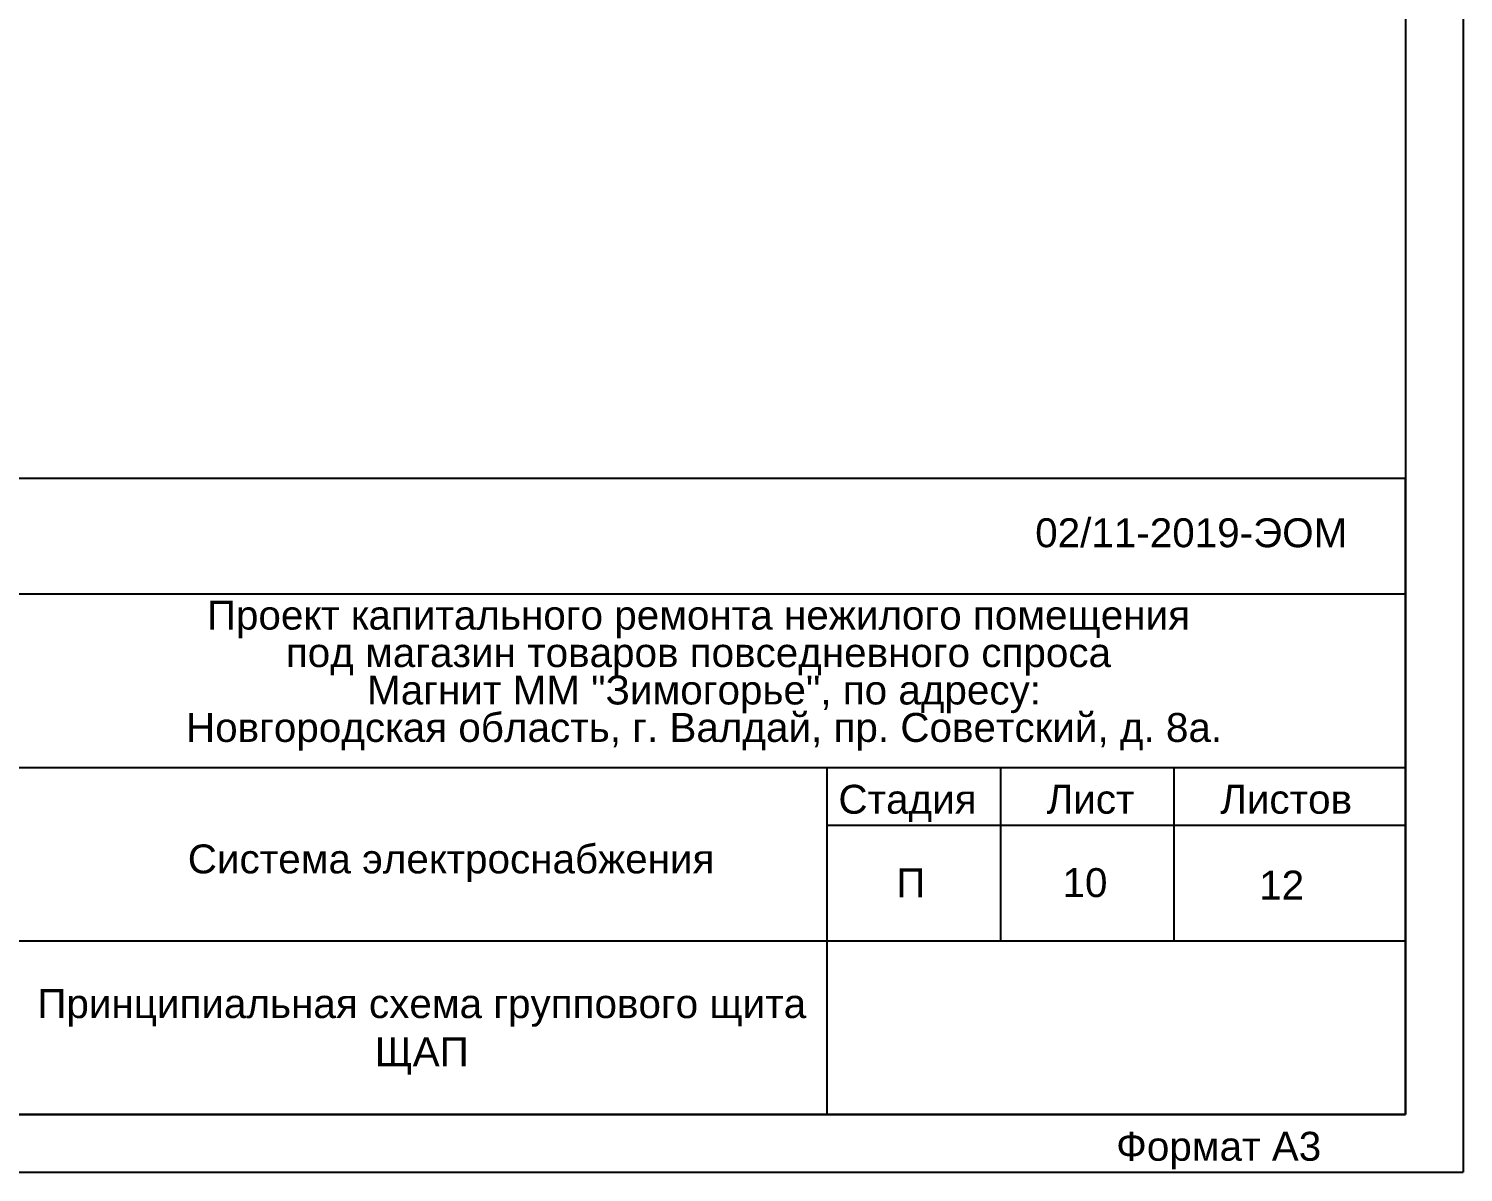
# Model space of a CAD drawing. Header units: metres. Extents: x -1525 to -1043, y -1331 to -1144.
# Drawn here: x -1298.7 to -1286.3, y -1264.79 to -1254.91 of the extents above; entities that cross this region are included whole.
import ezdxf
from ezdxf.enums import TextEntityAlignment as Align

# ---------------------------------------------------------------- set-up
doc = ezdxf.new("R2010")
doc.units = ezdxf.units.M
doc.header["$MEASUREMENT"] = 0
doc.layers.add('ELPROJECT', color=7, linetype='Continuous')
doc.styles.add('ELPROJECT', font='Arial')
doc.styles.add('GOST 2.304', font='CS_Gost2304.shx')
doc.styles.add('Style-Arial', font='arial.ttf')

msp = doc.modelspace()

# ---------------------------------------------------------------- linework, layer by layer
at = {"layer": 'ELPROJECT'}
for p, q in [((-1286.30382067, -1235.09204496), (-1286.30382067, -1264.79204496)), ((-1286.80382067, -1235.59204496), (-1286.80382067, -1264.29204496)), ((-1298.80382067, -1258.79204496), (-1286.80382067, -1258.79204496)), ((-1286.80382067, -1264.29204496), (-1286.80382067, -1258.79204496)), ((-1298.80382067, -1259.79204496), (-1286.80382067, -1259.79204496)), ((-1298.80382067, -1261.29204496), (-1286.80382067, -1261.29204496)), ((-1291.80382067, -1261.29204496), (-1291.80382067, -1264.29204496)), ((-1290.30382067, -1261.29204496), (-1290.30382067, -1262.79204496)), ((-1288.80382067, -1261.29204496), (-1288.80382067, -1262.79204496)), ((-1291.80382067, -1261.79204496), (-1286.80382067, -1261.79204496)), ((-1298.80382067, -1262.79204496), (-1286.80382067, -1262.79204496)), ((-1326.30382067, -1264.29204496), (-1286.80382067, -1264.29204496)), ((-1286.80382067, -1264.29204496), (-1305.30382067, -1264.29204496)), ((-1328.30382067, -1264.79204496), (-1286.30382067, -1264.79204496))]:
    msp.add_line(p, q, dxfattribs=at)

# ---------------------------------------------------------------- texts
at = {"color": 7, "linetype": 'Continuous', "lineweight": 13, "style": 'Style-Arial'}
msp.add_text('02/11-2019-ЭОМ', height=0.25, dxfattribs=at).set_placement((-1288.65488198, -1259.13843116), align=Align.TOP_CENTER)
at = {"color": 7, "linetype": 'Continuous', "lineweight": 13, "char_height": 0.25, "line_spacing_factor": 0.776524, "style": 'Style-Arial'}
for s, insert, attachment_point in [('Проект капитального ремонта нежилого помещения\\Pпод магазин товаров повседневного спроса\\P Магнит ММ "Зимогорье", по адресу:\\P Новгородская область, г. Валдай, пр. Советский, д. 8а.', (-1292.91311659, -1259.85042386), 2), ('Система электроснабжения', (-1295.05060358, -1262.12058844), 5)]:
    msp.add_mtext(s, dxfattribs=dict(at, insert=insert, attachment_point=attachment_point))
at = {"color": 7, "linetype": 'Continuous', "lineweight": 0, "char_height": 0.25, "attachment_point": 5, "line_spacing_factor": 0.72, "style": 'GOST 2.304'}
for s, insert in [('\\fArial|b0|i0|c204204|p39;П', (-1291.07821463, -1262.28929097)), ('{\\fArial|b0|i0|c204|p39;10}', (-1289.57291566, -1262.28929097)), ('{\\fArial|b0|i0|c204|p39;12}', (-1287.87353868, -1262.3092253))]:
    msp.add_mtext(s, dxfattribs=dict(at, insert=insert))
at = {"layer": 'ELPROJECT', "style": 'ELPROJECT'}
for s, p in [('Стадия', (-1291.70382067, -1261.69204496)), ('Лист', (-1289.90382067, -1261.69204496)), ('Листов', (-1288.40382067, -1261.69204496)), ('Принципиальная схема группового щита', (-1298.62584067, -1263.45871496)), ('ЩАП', (-1295.70970067, -1263.87537496)), ('Формат А3', (-1289.30382067, -1264.69204496))]:
    msp.add_text(s, height=0.25, dxfattribs=at).set_placement(p)

doc.saveas('drawing.dxf')
